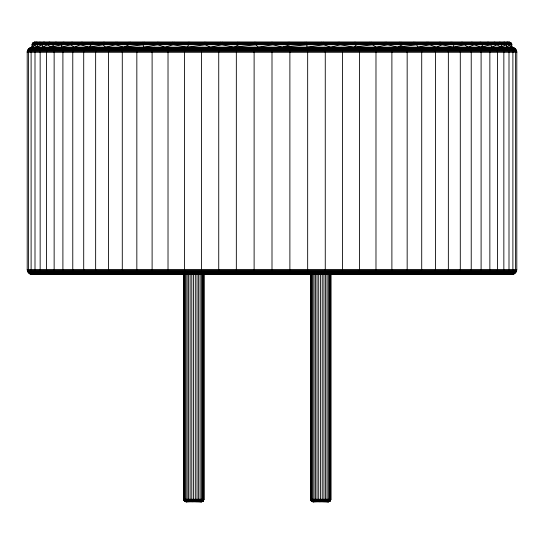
<?xml version="1.0" encoding="UTF-8"?>
<svg xmlns="http://www.w3.org/2000/svg" width="544" height="544" viewBox="0 0 544 544"><rect width="100%" height="100%" fill="white"/><g stroke="black" fill="none" stroke-linecap="round" stroke-linejoin="round"><path stroke-width="0.82" d="M34.612 42.187L509.388 42.187L511.571 43.452L511.911 47.24L32.089 47.24C31.634 45.281 32.13 41.949 34.836 42.228M306.564 42.187L306.932 44.717L282.737 47.24L272.796 44.717L258.434 47.24L255.68 44.717L255.85 42.187M271.204 42.779L271.211 42.187M255.68 44.717L234.274 47.24L221.782 44.717L210.501 47.24L205.176 44.717L187.354 47.24L173.06 44.717L165.077 47.24L157.719 44.717L143.895 47.24L142.963 44.717L124.032 47.24L115.491 44.717L105.686 47.24L102.918 44.717L89.046 47.24L80.417 44.717L74.283 47.24L70.604 44.717L61.554 47.24L61.567 44.717L50.98 47.24L47.491 44.717L48.049 43.092L49.048 42.344M221.782 44.717L222.312 42.187M205.176 44.717L205.877 42.187M173.06 44.717L173.434 42.779L174.1 42.187M194.092 501.221L194.045 501.813M321.014 501.221L320.967 501.813M157.719 44.717L158.005 43.092L158.923 42.187M142.963 44.717L143.453 42.779L144.323 42.187M115.491 44.717L115.879 43.092L117.144 42.187M102.918 44.717L103.34 43.092L104.7 42.187M80.417 44.717L80.893 43.092L82.436 42.187M70.604 44.717L71.101 43.092L72.726 42.187M47.491 44.717L42.67 47.24L42.065 44.275L43.622 42.344M33.653 42.779L32.796 44.275L33.177 47.24L35.89 42.527M203.823 274.523L203.823 499.283L203.238 500.908L201.328 501.813L203.028 501.221L203.925 499.283L203.925 274.523M328.324 501.813L330.262 500.908L330.854 499.283L330.854 274.523M511.754 274.523C514.454 274.57 516.848 272.177 516.8 269.477L516.8 52.292C516.848 49.592 514.454 47.192 511.754 47.24M61.554 47.24L62.111 43.452L64.029 42.187M254.157 42.779L254.279 42.187M237.198 42.779L237.436 42.187M32.368 45.975L32.089 47.24L32.756 44.717M32.246 47.24C29.546 47.192 27.152 49.592 27.2 52.292L27.2 269.477C27.152 272.177 29.546 274.57 32.246 274.523M414.888 42.187L416.058 43.092L417.731 47.24L429.712 44.717L436.268 47.24L442.204 44.717L453.111 47.24C454.104 45.75 454.274 42.466 451.921 42.187M195.684 501.221L195.357 501.813M322.606 501.221L322.279 501.813M220.422 42.779L220.769 42.187M510.476 274.523C513.169 274.57 515.542 272.163 515.494 269.477L515.494 52.292C515.542 49.599 513.169 47.192 510.476 47.24C511.618 45.703 511.795 42.949 509.585 42.344M34.646 44.717L36.72 47.24L38.073 43.452L39.78 42.228M203.905 42.779L204.367 42.187M203.096 500.548L203.272 500.147M330.018 500.548L330.194 500.147M32.796 43.853L32.98 43.452M187.734 42.779L188.306 42.187M197.22 501.221L196.622 501.813M324.142 501.221L323.544 501.813M171.992 42.779L172.672 42.187M187.354 47.24L189.781 42.187M156.76 42.779L157.542 42.187M453.111 47.24L464.535 44.717L468.098 47.24L474.259 44.717L481.08 47.24L482.95 44.717L482.154 42.779L480.726 42.187M198.655 501.221L197.805 501.813M325.577 501.221L324.727 501.813M494.693 42.187L496.216 42.779L497.066 44.717L500.48 47.24L502.384 44.275L501.554 42.779L499.548 42.187M142.113 42.779L142.997 42.187M254.49 47.24L254.116 52.292L254.116 269.477L254.49 274.523M289.51 274.523L289.884 269.477L289.884 52.292L289.51 47.24M89.046 47.24L91.208 44.717L91.888 42.779L93.112 42.187M128.132 42.779L129.112 42.187M114.879 42.779L115.947 42.187M199.94 501.221L198.866 501.813M202.858 500.908L201.022 501.813M326.862 501.221L325.788 501.813M329.78 500.908L327.944 501.813M33.232 43.092L34.415 42.344M102.435 42.779L103.584 42.187M306.932 44.717L306.932 47.24L323.775 44.717L330.766 47.24L340.354 44.717L353.994 47.24L356.585 44.717L356.381 43.092L355.694 42.187M90.848 42.779L92.079 42.187M201.042 501.221L199.77 501.813M327.964 501.221L326.692 501.813M507.715 42.344L509 43.092L509.585 44.717L506.716 47.24L506.267 43.452L504.22 42.228M80.186 42.779L81.491 42.187M70.502 42.779L71.869 42.187M50.98 47.24L54.101 44.717L54.917 42.779L56.392 42.187M61.846 42.779L63.274 42.187M201.926 501.221L200.498 501.813M328.848 501.221L327.42 501.813M54.257 42.779L55.74 42.187M47.784 42.779L49.858 42.187M42.446 42.779L44.03 42.228M38.284 42.779L40.208 42.187M35.312 42.779L36.706 42.228M239 42.187L238.646 44.717L234.274 47.24M237.068 47.24L236.334 52.292L236.334 269.477L237.068 274.523M306.932 274.523L307.666 269.477L307.666 52.292L306.932 47.24M194.936 501.813L195.303 499.283L195.303 274.523M321.858 501.813L322.225 499.283L322.225 274.523M353.994 47.24L372.388 44.717L376.387 47.24L387.675 44.717L397.705 47.24L402.376 44.717L402.057 43.092L401.003 42.187M124.032 47.24L128.867 44.717L129.404 42.779L130.37 42.187M497.066 44.717L491.905 47.24L490.022 43.092L488.26 42.187M36.72 47.24L42.031 44.717M33.905 42.527L34.299 42.344M500.48 47.24L506.6 44.717M219.837 47.24L219.13 48.423L218.736 52.292L218.736 269.477L219.13 273.346L219.837 274.523M324.163 274.523L324.87 273.346L325.264 269.477L325.264 52.292L324.87 48.423L324.163 47.24M282.737 47.24L289.911 44.717L289.721 42.187M202.878 47.24L201.77 49.042L201.423 52.292L201.423 269.477L201.77 272.721L202.878 274.523M341.115 274.523L342.054 273.346L342.57 269.477L342.57 52.292L342.054 48.423L341.115 47.24M196.221 501.813L197.016 499.283L197.016 274.523M323.143 501.813L323.938 499.283L323.938 274.523M36.06 42.344L37.142 42.187M481.08 47.24L490.559 44.717M186.293 47.24L184.912 49.042L184.491 52.292L184.491 269.477L184.912 272.721L186.293 274.523M357.707 274.523L359.088 272.721L359.509 269.477L359.509 52.292L359.088 49.042L357.707 47.24M170.17 47.24L168.79 48.423L168.021 52.292L168.021 269.477L168.79 273.346L170.17 274.523M373.83 274.523L375.476 272.721L375.979 269.477L375.979 52.292L375.21 48.423L373.83 47.24M197.431 501.813L198.2 501.221L198.628 499.283L198.628 274.523M324.353 501.813L325.271 500.908L325.557 499.283L325.557 274.523M154.584 47.24L152.993 48.423L152.109 52.292L152.109 269.477L152.993 273.346L154.584 274.523M389.416 274.523L391.007 273.346L391.891 269.477L391.891 52.292C391.802 50.49 391.537 47.722 389.416 47.24M139.624 47.24C137.394 47.6 136.884 50.402 136.836 52.292L136.836 269.477L137.829 273.346L139.624 274.523M404.376 274.523L406.164 273.346L407.164 269.477L407.164 52.292L406.164 48.423L404.376 47.24M125.372 47.24C123.053 47.505 122.298 50.313 122.284 52.292L122.284 269.477L123.386 273.346L125.372 274.523M418.628 274.523L420.614 273.346L421.716 269.477L421.716 52.292C421.695 50.313 420.947 47.505 418.628 47.24M198.533 501.813L199.736 500.908L200.104 499.283L200.104 274.523M325.455 501.813L326.658 500.908L327.026 499.283L327.026 274.523M397.705 47.24L416.412 44.717M111.901 47.24L109.738 48.423L108.528 52.292L108.528 269.477L109.738 273.346L111.901 274.523M432.099 274.523L434.262 273.346L435.472 269.477L435.472 52.292L434.262 48.423L432.099 47.24M99.287 47.24C96.832 47.369 95.622 50.123 95.649 52.292L95.649 269.477C95.622 271.64 96.832 274.394 99.287 274.523M444.713 274.523C447.168 274.394 448.378 271.64 448.351 269.477L448.351 52.292C448.378 50.123 447.168 47.369 444.713 47.24M199.492 501.813L200.94 500.908L201.382 499.283L201.382 274.523M326.414 501.813L327.631 501.221L328.304 499.283L328.304 274.523M87.591 47.24C85.088 47.321 83.667 50.034 83.708 52.292L83.708 269.477C83.667 271.735 85.088 274.441 87.591 274.523M456.409 274.523C458.912 274.441 460.333 271.735 460.292 269.477L460.292 52.292C460.333 50.034 458.912 47.321 456.409 47.24M76.881 47.24C74.338 47.287 72.719 49.946 72.774 52.292L72.774 269.477C72.719 271.816 74.338 274.482 76.881 274.523M467.119 274.523C469.662 274.482 471.281 271.816 471.226 269.477L471.226 52.292C471.281 49.946 469.662 47.287 467.119 47.24M67.211 47.24C64.634 47.26 62.846 49.871 62.9 52.292L62.9 269.477C62.846 271.891 64.634 274.509 67.211 274.523M476.789 274.523C479.366 274.509 481.154 271.891 481.1 269.477L481.1 52.292C481.154 49.871 479.366 47.26 476.789 47.24M200.28 501.813L201.926 500.908L202.429 499.283L202.429 274.523M327.202 501.813L328.59 501.221L329.358 499.283L329.358 274.523M58.636 47.24C56.025 47.24 54.087 49.803 54.142 52.292L54.142 269.477C54.087 271.959 56.025 274.53 58.636 274.523M485.364 274.523C487.975 274.53 489.913 271.959 489.858 269.477L489.858 52.292C489.913 49.803 487.975 47.24 485.364 47.24M51.197 47.24C48.559 47.219 46.492 49.742 46.546 52.292L46.546 269.477C46.492 272.02 48.559 274.543 51.197 274.523M492.803 274.523C495.441 274.543 497.508 272.02 497.454 269.477L497.454 52.292C497.508 49.742 495.441 47.219 492.803 47.24M48.892 42.228L49.307 42.187M200.872 501.813L202.674 500.908L203.218 499.283L203.218 274.523M327.794 501.813L329.596 500.908L330.147 499.283L330.147 274.523M44.934 47.24C42.276 47.212 40.1 49.694 40.154 52.292L40.154 269.477C40.1 272.075 42.276 274.557 44.934 274.523M499.066 274.523C501.724 274.557 503.9 272.075 503.846 269.477L503.846 52.292C503.9 49.694 501.724 47.212 499.066 47.24M43.588 42.228L44.452 42.187M39.889 47.24C37.216 47.206 34.952 49.654 35 52.292L35 269.477C34.952 272.116 37.216 274.564 39.889 274.523M504.111 274.523C506.784 274.564 509.048 272.116 509 269.477L509 52.292C509.048 49.654 506.784 47.206 504.111 47.24M33.524 47.24C30.831 47.192 28.458 49.599 28.506 52.292L28.506 269.477C28.458 272.163 30.831 274.57 33.524 274.523M36.081 47.24C33.388 47.199 31.062 49.62 31.11 52.292L31.11 269.477C31.062 272.143 33.388 274.57 36.081 274.523M507.919 274.523C510.612 274.57 512.938 272.143 512.89 269.477L512.89 52.292C512.938 49.62 510.612 47.199 507.919 47.24M201.253 501.813L203.143 500.908L203.728 499.283L203.728 274.523M328.175 501.813L329.766 501.221L330.65 499.283L330.65 274.523M328.25 501.813L330.16 500.908L330.745 499.283L330.745 274.523M35.278 42.187L34.177 42.228L509.823 42.228M33.748 42.344L510.252 42.344M33.354 42.527L510.646 42.527M32.994 42.779L511.006 42.779M32.681 43.092L511.319 43.092M32.429 43.452L511.571 43.452M32.239 43.853L511.761 43.853M32.13 44.275L511.87 44.275M32.089 44.717L511.911 44.717M31.368 47.314L512.632 47.314M30.518 47.546L513.482 47.546M29.723 47.92L514.277 47.92M29.002 48.423L514.998 48.423M28.383 49.042L515.617 49.042M27.873 49.762L516.127 49.762M27.506 50.565L516.494 50.565M27.2 269.477L516.8 269.477M27.275 270.354L516.725 270.354M27.506 271.204L516.494 271.204M27.873 272L516.127 272M28.383 272.721L515.617 272.721M29.002 273.346L514.998 273.346M29.723 273.85L514.277 273.85M30.518 274.224L513.482 274.224M31.368 274.448L512.632 274.448M183.736 274.523L183.736 499.283L203.925 499.283M310.658 274.523L310.658 499.283L330.854 499.283M183.736 499.283L183.77 499.725L203.891 499.725M310.658 499.283L310.692 499.725L330.813 499.725M183.77 499.725L183.886 500.147L203.776 500.147M310.692 499.725L310.808 500.147L330.698 500.147M183.886 500.147L184.069 500.548L203.592 500.548M310.808 500.147L310.991 500.548L330.514 500.548M184.069 500.548L184.321 500.908L203.34 500.908M310.991 500.548L311.25 500.908L330.262 500.908M184.321 500.908L203.028 501.221M311.25 500.908L329.95 501.221M184.634 501.221L202.667 501.473M311.556 501.221L329.589 501.473M184.994 501.473L202.266 501.656M311.916 501.473L329.188 501.656M185.395 501.656L201.844 501.772M312.317 501.656L328.766 501.772M312.739 501.772L313.181 501.813M185.817 501.772L186.259 501.813M506.858 42.187L507.518 42.228M508.722 42.187L509.272 42.228M313.256 501.813L311.345 500.908L310.76 499.283L310.76 274.523M186.334 501.813L184.423 500.908L183.838 499.283L183.838 274.523M503.792 42.187L504.56 42.228M313.33 501.813L312.093 501.473L311.012 500.147M186.408 501.813L184.817 501.221L183.933 499.283L183.933 274.523M313.562 501.813L312.025 501.221L311.168 499.283L311.168 274.523M186.64 501.813L184.804 500.908L184.246 499.283L184.246 274.523M494.142 42.187L495.666 42.779M313.711 501.813L312.202 501.221M186.789 501.813L184.987 500.908M487.608 42.187L489.083 42.779M479.971 42.187L481.392 42.779M314.085 501.813L312.385 500.908L311.868 499.283L311.868 274.523M187.163 501.813L185.735 501.221L184.94 499.283L184.94 274.523M471.274 42.187L472.641 42.779M472.131 42.187L473.756 43.092L474.259 44.717M314.303 501.813L312.922 501.221M187.381 501.813L186 501.221M462.509 42.187L463.814 42.779L464.535 44.717M461.564 42.187L462.862 42.779M314.813 501.813L313.296 500.908L312.834 499.283L312.834 274.523M187.891 501.813L186.374 500.908L185.912 499.283L185.912 274.523M450.888 42.187L452.112 42.779M315.092 501.813L313.874 501.221M188.17 501.813L186.952 501.221M439.3 42.187L440.443 42.779M440.416 42.187L441.789 43.092L442.204 44.717M315.724 501.813L314.643 501.221L314.044 499.283L314.044 274.523M188.795 501.813L187.51 500.908L187.122 499.283L187.122 274.523M428.053 42.187L429.121 42.779L429.712 44.717M426.856 42.187L427.917 42.779M316.05 501.813L315.044 501.221M189.128 501.813L188.122 501.221M413.63 42.187L414.596 42.779M399.677 42.187L400.547 42.779M316.778 501.813L315.765 500.908L315.459 499.283L315.459 274.523M189.856 501.813L189.006 501.221L188.53 499.283L188.53 274.523M386.458 42.187L387.389 43.092L387.675 44.717M385.077 42.187L385.846 42.779M317.152 501.813L316.384 501.221M190.23 501.813L189.462 501.221M371.328 42.187L372.144 43.092L372.388 44.717M369.9 42.187L370.566 42.779M317.961 501.813L317.247 500.908L317.03 499.283L317.03 274.523M191.039 501.813L190.325 500.908L190.108 499.283L190.108 274.523M354.219 42.187L354.783 42.779M509.164 42.228L510.095 42.527M507.294 42.228L507.94 42.344M318.362 501.813L317.852 501.221M191.44 501.813L190.93 501.221M499.97 42.228L501.106 42.779M339.633 42.187L340.354 44.717M338.123 42.187L338.572 42.779M323.231 42.187L323.775 44.717M321.688 42.187L322.028 42.779M319.226 501.813L318.716 499.283L318.716 274.523M192.304 501.813L191.794 499.283L191.794 274.523M504.635 42.344L505.376 42.779M319.648 501.813L319.416 501.221M192.726 501.813L192.494 501.221M305 42.187L305.232 42.779M508.11 42.527L508.463 42.779M288.15 42.187L288.259 42.779M184.579 500.147L184.756 500.548M509.585 44.717L510.537 47.24M320.538 501.813L320.464 274.523M193.616 501.813L193.542 274.523M511.578 45.975L511.911 47.24L511.36 44.717M310.896 499.725L310.862 274.523M272.789 42.187L272.796 44.717M272 47.24L272 274.448M27.275 51.415L27.2 52.292L516.8 52.292L516.725 51.415L27.275 51.415"/></g></svg>
